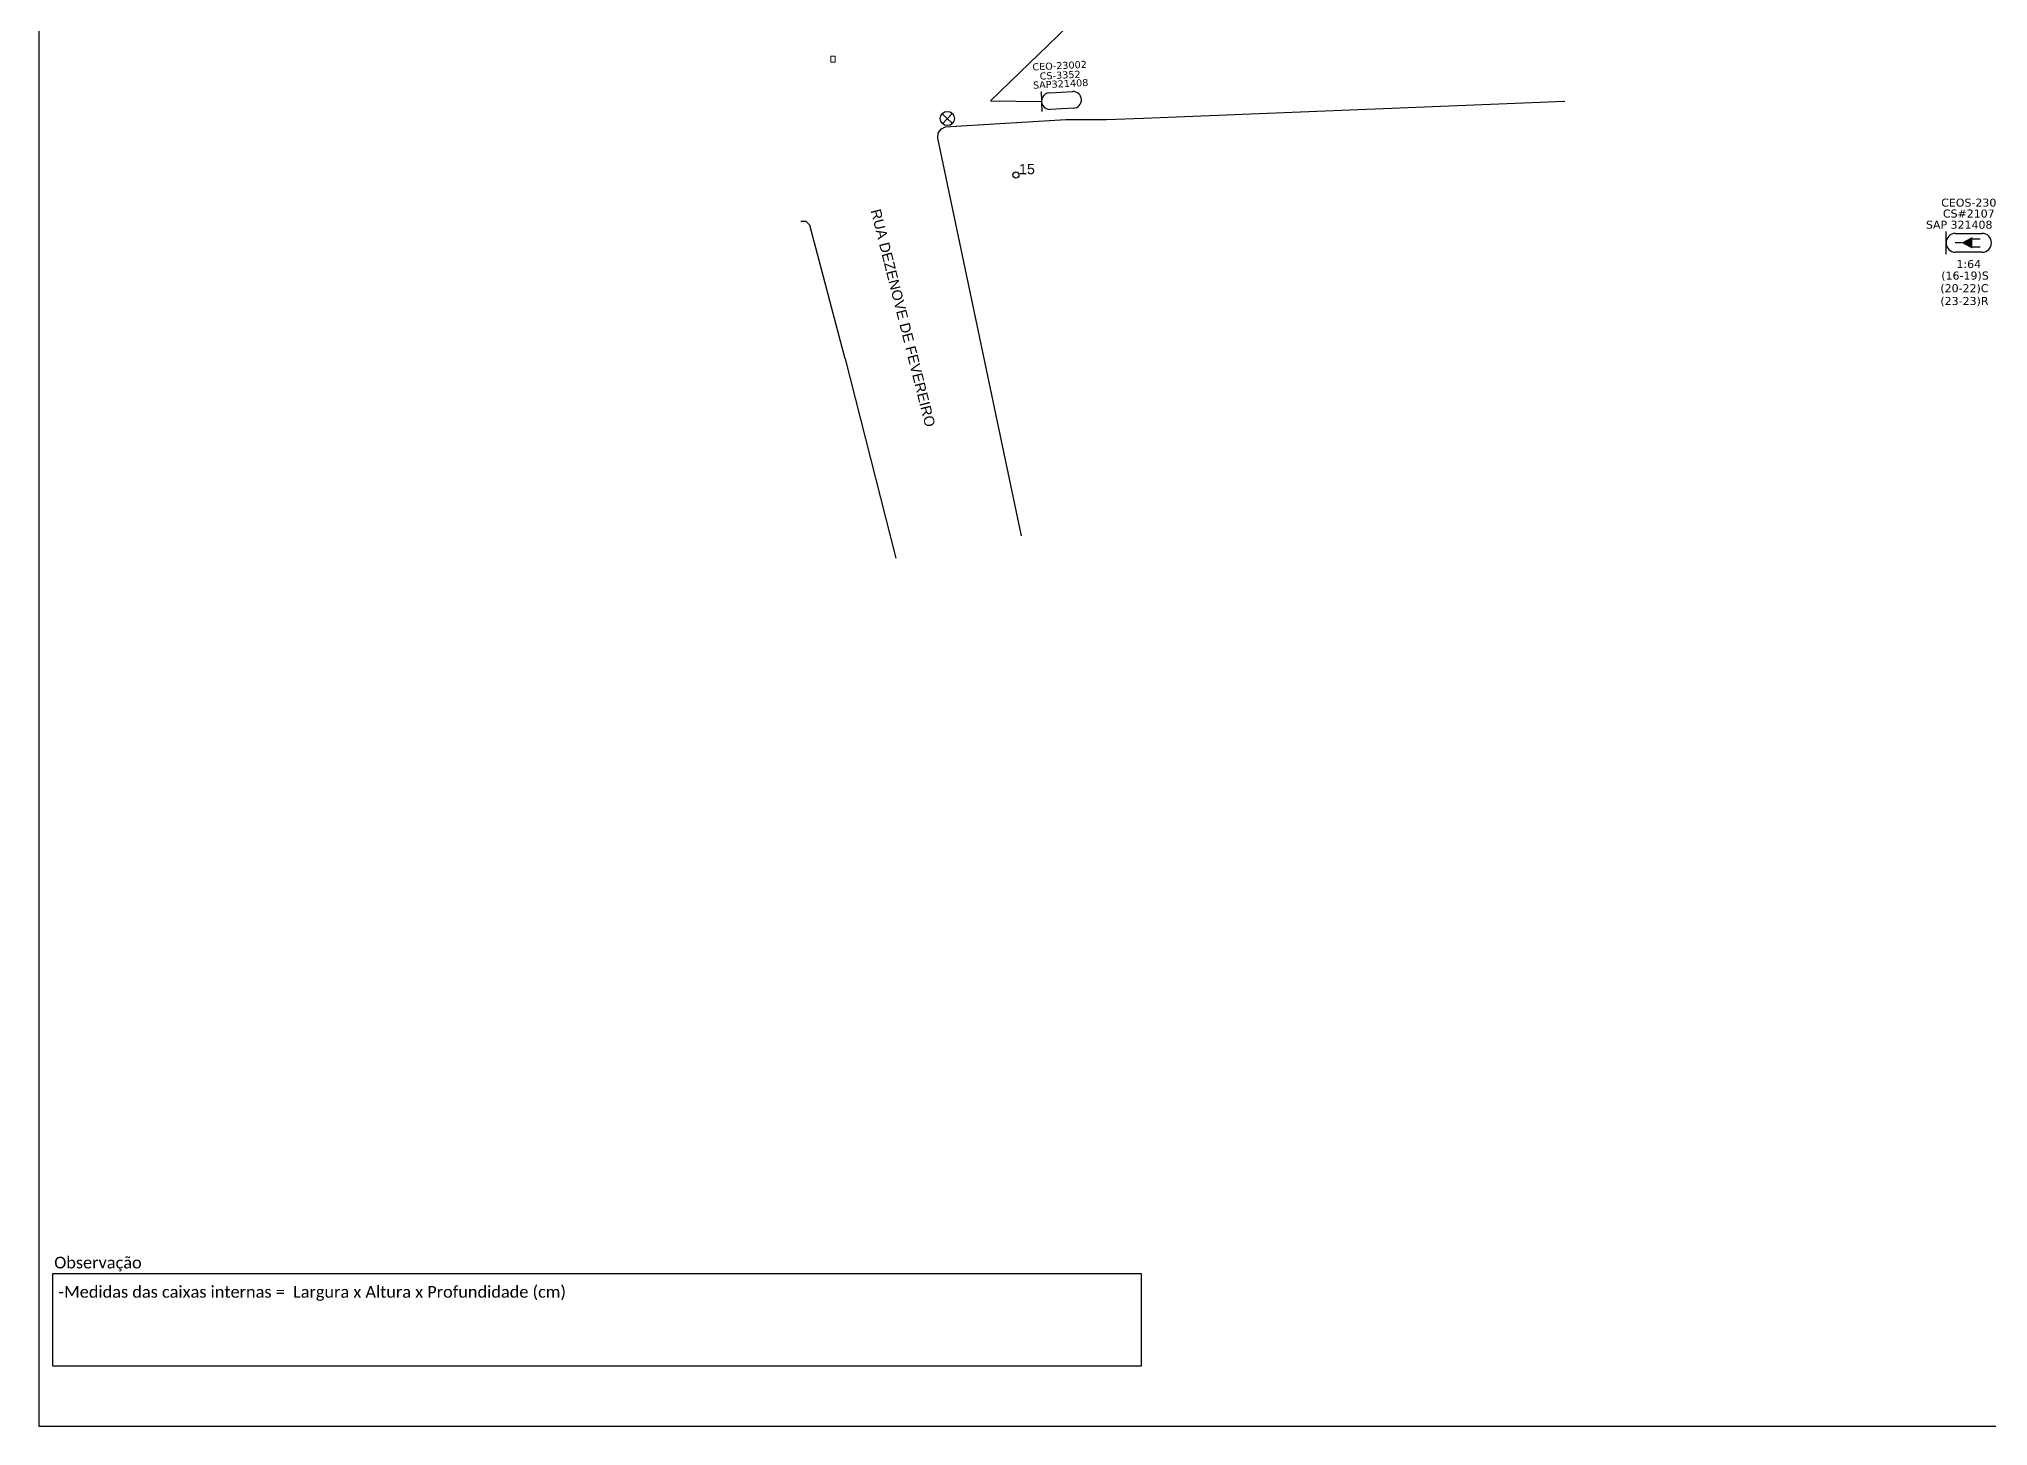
# Model space of a CAD drawing. Header units: metres. Extents: x -2 to 839, y -1 to 593.
# Drawn here: x -1.6 to 279.1, y -1.1 to 198.7 of the extents above; entities that cross this region are included whole.
import ezdxf
from ezdxf.enums import TextEntityAlignment as Align

# ---------------------------------------------------------------- set-up
doc = ezdxf.new("R2010")
doc.units = ezdxf.units.M
for name, color, linetype in [('20.4-CEOS', 1, 'Continuous'), ('20.5-CEO', 1, 'Continuous'), ('CAP a instalar', 1, 'Continuous'), ('locais', 7, 'Continuous'), ('NUMERAÇÃO', 7, 'Continuous'), ('Numeração Texto', 34, 'Continuous'), ('QUADRA', 7, 'Continuous')]:
    doc.layers.add(name, color=color, linetype=linetype)
doc.layers.add('Segmento Logradouro Texto', color=238, linetype='Continuous', lineweight=0)
doc.styles.add('DIGICADE', font='arial.ttf')
doc.styles.add('siredit', font='verdana.ttf')
doc.styles.add('WMF-Calibri0', font='calibri.ttf')

# ---------------------------------------------------------------- blocks, each defined once
blk = doc.blocks.new('POLE_POLE')
at = {"color": 1}
for p, q in [((-0.0000033, 0.0000125), (0.0000083, 0.0000017)), ((0.0000079, 0.0000128), (-0.0000029, 0.0000013))]:
    blk.add_line(p, q, dxfattribs=at)
blk.add_circle((0.0000026, 0.0000072), 0.00000805, dxfattribs=at)
blk = doc.blocks.new('CEOS_RP_CT_DRT')
at = {"layer": '20.4-CEOS', "color": 0}
for p, q in [((-4.54, 1.19), (-1.19, 1.19)), ((-1.19, -1.19), (-4.54, -1.19))]:
    blk.add_line(p, q, dxfattribs=at)
for points in [[(-5.73, -1.43), (-5.73, 1.44)], [(-3.79, 0), (-4.59, 0)], [(-2.47, 0.48), (-1.45, 0.48)], [(-2.47, -0.52), (-1.45, -0.52)]]:
    blk.add_lwpolyline(points, dxfattribs=at)
blk.add_lwpolyline([(-3.79, 0, 0, 1.47, 0), (-2.41, 0, 1.47, 1.47, 0)], format="xyseb", dxfattribs=at)
for centre, start, end in [((-4.54, 0), 90, 270), ((-1.19, 0), 270, 90)]:
    blk.add_arc(centre, 1.19, start, end, dxfattribs=at)
at = {"layer": '20.4-CEOS', "color": 7, "style": 'siredit'}
for tag, p in [('Nº_DA_CEOS', (-2.86, 5.6)), ('LOCAL', (-2.86, 4.24)), ('SAP', (-2.86, 2.78)), ('RACIO_SPLITAGEM', (-2.86, -1.88)), ('FIBRAS_SPLITTER', (-2.86, -3.58)), ('RESERVA_FINAIS', (-2.86, -6.39)), ('FIBRAS_TOP_C', (-2.86, -5.08))]:
    blk.add_attdef(tag, text='', height=1.01, dxfattribs=at).set_placement(p, align=Align.TOP_CENTER)

msp = doc.modelspace()

# ---------------------------------------------------------------- linework, layer by layer
at = {"color": 7}
msp.add_lwpolyline([(-1.65, -1.11), (839.35, -1.11), (839.35, 592.89), (-1.65, 592.89)], close=True, dxfattribs=at)
at = {"color": 0}
msp.add_lwpolyline([(0.36, 20.89), (157.11, 20.89), (157.11, 7.54), (0.36, 7.54)], close=True, dxfattribs=at)
at = {"layer": '20.5-CEO', "color": 7}
for p, q in [((143.88, 190.98), (147.23, 191.15)), ((147.35, 188.76), (144, 188.59))]:
    msp.add_line(p, q, dxfattribs=at)
msp.add_lwpolyline([(142.67, 191.17), (142.81, 188.29)], dxfattribs=at)
for centre, start, end in [((143.94, 189.79), 92.8774, 272.8774), ((147.29, 189.96), 272.8774, 92.8774)]:
    msp.add_arc(centre, 1.2, start, end, dxfattribs=at)
at = {"layer": 'CAP a instalar', "color": 7, "ltscale": 5}
for p, q in [((153.53, 207.42), (135.41, 189.81)), ((135.41, 189.81), (142.74, 189.73))]:
    msp.add_line(p, q, dxfattribs=at)
at = {"layer": 'NUMERAÇÃO'}
msp.add_circle((139.05, 179.14), 0.444, dxfattribs=at)
at = {"layer": 'Numeração Texto'}
msp.add_circle((139.05, 179.14), 0.444, dxfattribs=at)
at = {"layer": 'QUADRA'}
for points in [[(218.13, 189.7), (157.44, 187.29)], [(157.44, 187.29), (152.11, 187.08), (146.25, 187.08), (128.85, 186.03), (128.2, 185.67), (127.81, 185.14), (127.77, 184.43), (131.52, 166.63)], [(114.47, 152.67), (109.38, 171.91), (108.83, 172.44), (108.09, 172.44)], [(131.52, 166.63), (139.83, 127.13)], [(114.47, 152.67), (121.76, 123.93)]]:
    msp.add_lwpolyline(points, dxfattribs=at)
at = {"layer": 'Segmento Logradouro Texto'}
msp.add_lwpolyline([(112.42, 195.38), (112.42, 196.26), (113.01, 196.26), (113.01, 195.38)], close=True, dxfattribs=at)

# ---------------------------------------------------------------- block references
at = {"layer": '20.4-CEOS', "color": 7}
ref = msp.add_blockref('CEOS_RP_CT_DRT', (279.56, 169.37), dxfattribs=dict(at, xscale=1.141359540939331, yscale=1.141359540939331, zscale=1.141359538176))
ref.add_attrib('Nº_DA_CEOS', 'CEOS-230', dxfattribs={"color": 7, "height": 1.152, "style": 'siredit'}).set_placement((276.29, 175.73), align=Align.TOP_CENTER)
ref.add_attrib('LOCAL', 'CS#2107', dxfattribs={"color": 7, "height": 1.152, "style": 'siredit'}).set_placement((276.29, 174.16), align=Align.TOP_CENTER)
ref.add_attrib('SAP', '   SAP 321408', dxfattribs={"color": 7, "height": 1.1524, "style": 'siredit'}).set_placement((274.16, 172.55), align=Align.TOP_CENTER)
ref.add_attrib('RACIO_SPLITAGEM', '1:64', dxfattribs={"color": 7, "height": 1.152, "style": 'siredit'}).set_placement((276.29, 166.88), align=Align.TOP_CENTER)
ref.add_attrib('FIBRAS_SPLITTER', '    (16-19)S', dxfattribs={"color": 7, "height": 1.1524, "style": 'siredit'}).set_placement((274.74, 165.22), align=Align.TOP_CENTER)
ref.add_attrib('FIBRAS_TOP_C', '    (20-22)C', dxfattribs={"color": 7, "height": 1.1524, "style": 'siredit'}).set_placement((274.66, 163.4), align=Align.TOP_CENTER)
ref.add_attrib('RESERVA_FINAIS', '    (23-23)R', dxfattribs={"color": 7, "height": 1.1524, "style": 'siredit'}).set_placement((274.66, 161.56), align=Align.TOP_CENTER)
at = {"layer": 'locais', "color": 10, "xscale": 127400, "yscale": 127400, "zscale": 127400}
msp.add_blockref('POLE_POLE', (128.85, 186.35), dxfattribs=at)

# ---------------------------------------------------------------- texts
at = {"char_height": 1.69, "width": 156.1458, "attachment_point": 1, "style": 'WMF-Calibri0'}
for s, insert in [('Observação', (0.54, 23.29)), ('-Medidas das caixas internas =  Largura x Altura x Profundidade (cm)', (1.16, 19.07))]:
    msp.add_mtext(s, dxfattribs=dict(at, insert=insert))
at = {"layer": '20.5-CEO', "color": 7, "style": 'siredit'}
for tag, text, height, p in [('CEO-23002', 'CEO-XXX', 1.01, (145.32, 195.4)), ('CS-3352', 'CS-XXX', 1.014, (145.4, 194.03)), ('SAP321408', 'SAP 321408', 1.014, (145.47, 192.78))]:
    msp.add_attdef(tag, text=text, height=height, rotation=2.8774, dxfattribs=at).set_placement(p, align=Align.TOP_CENTER)
at = {"layer": 'Numeração Texto', "linetype": 'Continuous', "insert": (139.49, 180.73), "char_height": 1.4806, "width": 2.6501, "attachment_point": 1, "style": 'DIGICADE'}
msp.add_mtext('\\fArial|b0|i0|c0|p34;\\W1.0000000000;\\T1.0000000000;\\o\\l15', dxfattribs=at)
at = {"layer": 'Segmento Logradouro Texto', "color": 7, "linetype": 'Continuous', "insert": (119.55, 174.37), "char_height": 1.4806, "width": 32.707, "attachment_point": 1, "rotation": 284.2133, "style": 'DIGICADE'}
msp.add_mtext('\\fArial|b0|i0|c0|p34;\\W1.0000000000;\\T1.0000000000;\\o\\lRUA DEZENOVE DE FEVEREIRO', dxfattribs=at)

doc.saveas('drawing.dxf')
